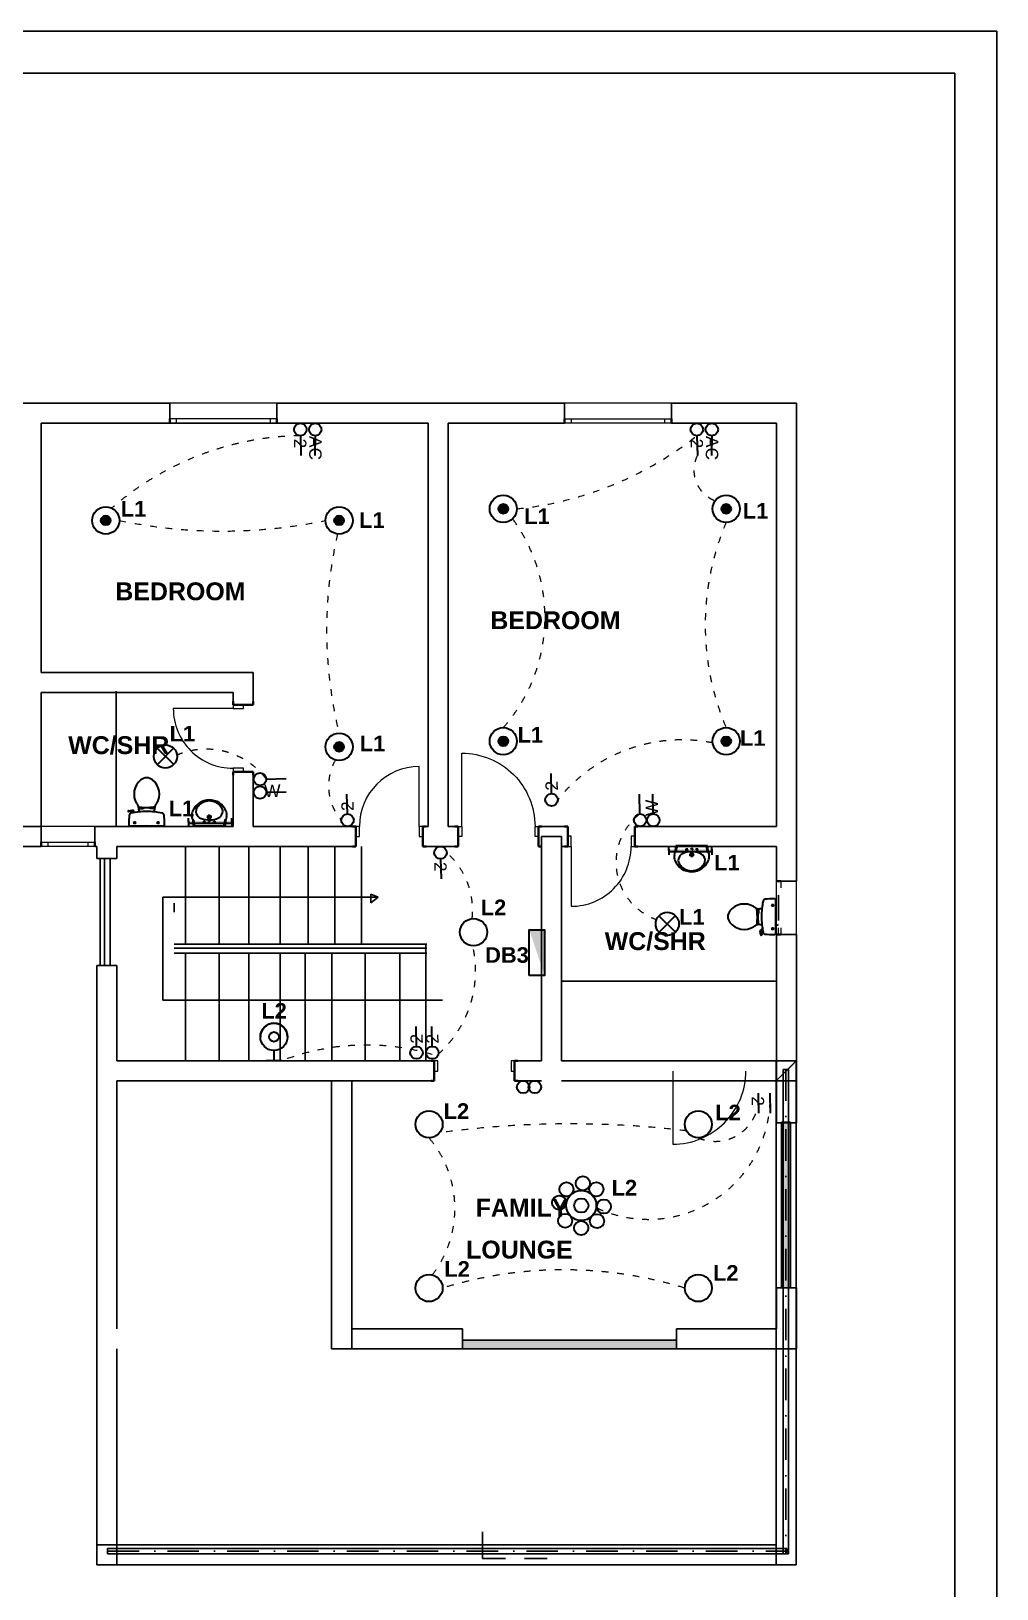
# Model space of a CAD drawing. Header units: inches. Extents: x 23 to 2032867, y 13 to 664695.
# Drawn here: x 232277 to 243097, y 297026 to 314472 of the extents above; entities that cross this region are included whole.
import ezdxf
from ezdxf.enums import TextEntityAlignment as Align

# ---------------------------------------------------------------- set-up
doc = ezdxf.new("R2010")
doc.units = ezdxf.units.IN
doc.header["$MEASUREMENT"] = 0
for name, pattern in [('DASHED1', [1, 0.3, -0.4, 0.3]), ('Dot & Dashed', [670.277762, 352.777767, -176.388884, 0, -141.111112]), ('Hidden Line', [391.222223, 282.222223, -109])]:
    doc.linetypes.add(name, pattern=pattern)
for name, color, linetype, lineweight, true_color in [('2D Drafting - General_Pen_No__62', 7, 'Continuous', 20, 0xaaaaaa), ('2D Drafting - General_Pen_No__82', 7, 'Continuous', 20, 0xaaaaaa), ('Annotation - Text_Pen_No__86', 7, 'Continuous', 20, 0x5555ff), ('ARCHICAD Doors_Pen_No__23', 7, 'Continuous', 20, 0xff6600), ('ARCHICAD Doors_Pen_No__3', 7, 'Continuous', 18, 0xff6600), ('ARCHICAD Windows_Pen_No__23', 7, 'Continuous', 20, 0xff6600), ('ARCHICAD Windows_Pen_No__3', 7, 'Continuous', 18, 0xff6600), ('Structural - Bearing_Pen_No__165', 7, 'Continuous', 13, 0x80d6ff), ('Structural - Bearing_Pen_No__87', 7, 'Continuous', 20, 0x6a6a6a)]:
    doc.layers.add(name, color=color, linetype=linetype, lineweight=lineweight, true_color=true_color)
for name, color, linetype, lineweight in [('ARCHICAD Doors_Pen_No__27', 7, 'Continuous', 35), ('ARCHICAD Windows_Pen_No__27', 7, 'Continuous', 35), ('Building', 8, 'Continuous', 18), ('Interior - Furniture _Pen_No__16', 124, 'Continuous', 20), ('Interior - Furniture _Pen_No__75', 6, 'Continuous', 20), ('Structural - Bearing_Pen_No__27', 7, 'Continuous', 35)]:
    doc.layers.add(name, color=color, linetype=linetype, lineweight=lineweight)
for name, color, linetype in [('E-inst', 3, 'Continuous'), ('E-inst.', 3, 'Continuous'), ('E-power', 1, 'Continuous'), ('LIAB', 8, 'Continuous'), ('PLOTYR', 15, 'Continuous')]:
    doc.layers.add(name, color=color, linetype=linetype)
doc.styles.add('GENERATED_STYLE_2', font='arialbd.ttf')
doc.styles.add('NEW', font='swisseb.ttf', dxfattribs={"width": 0.75})
doc.styles.add('ORIG2', font='ORIG2')

msp = doc.modelspace()

# ---------------------------------------------------------------- hatches: boundary and pattern name
at = {"layer": 'E-inst.', "lineweight": 30}
for points in [[(237512.736, 309122.341, -1), (237621.434, 309122.341, -1)], [(240010.323, 309122.341, -1), (240119.021, 309122.341, -1)], [(233059.315, 308991.94, -1), (233168.013, 308991.94, -1)], [(235673.855, 308991.94, -1), (235782.553, 308991.94, -1)], [(237512.736, 306519.466, -1), (237621.434, 306519.466, -1)], [(240010.323, 306519.466, -1), (240119.021, 306519.466, -1)], [(235673.855, 306456.531, -1), (235782.553, 306456.531, -1)]]:
    msp.add_hatch(color=256, dxfattribs=at).paths.add_polyline_path(points)
h = msp.add_hatch(color=256, dxfattribs=at)
h.dxf.hatch_style = 1
h.paths.add_polyline_path([(234524.054, 305626.591), (234524.054, 305596.255), (234039.768, 305596.255), (234039.768, 305611.423), (234039.768, 305626.591)])
h = msp.add_hatch(color=256, dxfattribs=at)
h.dxf.hatch_style = 1
h.paths.add_polyline_path([(239905.215, 305309.762), (239905.215, 305279.427), (239420.929, 305279.427), (239420.929, 305294.594), (239420.929, 305309.762)])
at = {"layer": 'E-power', "linetype": 'Continuous', "lineweight": 30}
h = msp.add_hatch(color=1, dxfattribs=at)
h.dxf.hatch_style = 1
h.paths.add_polyline_path([(238029.5, 303899.194), (237858.791, 304406.826), (238029.5, 304406.826)])
at = {"layer": 'Structural - Bearing_Pen_No__165', "linetype": 'Continuous', "lineweight": 25}
for points in [[(240685.408, 302253.724), (240685.408, 300397.502), (240785.408, 300397.502), (240785.408, 302253.724)], [(237109.379, 299713.222), (239509.379, 299713.222), (239509.379, 299813.222), (237109.379, 299813.222)]]:
    msp.add_hatch(color=8, dxfattribs=at).paths.add_polyline_path(points)

# ---------------------------------------------------------------- linework, layer by layer
at = {"color": 8, "linetype": 'Hidden Line'}
for p, q in [((240849.822, 302940.865), (240624.822, 302715.865)), ((240624.822, 302940.865), (240624.822, 302715.865)), ((240624.822, 302715.865), (240849.822, 302940.865)), ((240849.822, 302940.865), (240624.822, 302940.865)), ((240849.822, 297295.813), (240849.822, 302940.865)), ((240624.822, 302715.865), (240624.822, 297295.813)), ((233012.072, 297520.813), (233012.072, 297295.813)), ((233237.072, 297520.813), (233012.072, 297520.813)), ((240624.822, 297520.813), (233237.072, 297520.813)), ((233237.072, 297520.813), (233237.072, 297295.813)), ((233237.072, 297295.813), (233237.072, 297520.813)), ((240624.822, 297295.813), (240624.822, 297520.813)), ((233012.072, 297295.813), (233237.072, 297295.813)), ((233237.072, 297295.813), (240624.822, 297295.813)), ((240624.822, 297295.813), (240849.822, 297295.813))]:
    msp.add_line(p, q, dxfattribs=at)
at = {"layer": '2D Drafting - General_Pen_No__62', "color": 8, "linetype": 'Continuous', "lineweight": 25}
for p, q in [((236167.192, 304773.645), (236082.518, 304807.152)), ((236082.518, 304807.152), (236082.518, 304708.078)), ((233753.283, 303619.327), (233753.283, 304773.645)), ((233753.283, 304773.645), (236167.192, 304773.645)), ((236082.518, 304708.078), (236167.192, 304773.645)), ((236886.268, 303619.327), (233753.283, 303619.327))]:
    msp.add_line(p, q, dxfattribs=at)
at = {"layer": '2D Drafting - General_Pen_No__82', "color": 8, "linetype": 'Continuous', "lineweight": 25}
for p, q in [((234007.718, 304251.509), (234007.718, 305340.719)), ((234007.718, 304251.509), (234007.718, 305340.719)), ((234383.622, 304251.509), (234383.622, 305340.719)), ((234383.622, 304251.509), (234383.622, 305340.719)), ((234716.636, 304251.509), (234716.636, 305340.719)), ((234716.636, 304251.509), (234716.636, 305340.719)), ((235068.789, 304251.509), (235068.789, 305340.719)), ((235068.789, 304251.509), (235068.789, 305340.719)), ((235379.309, 304251.509), (235379.309, 305340.719)), ((235379.309, 304251.509), (235379.309, 305340.719)), ((235679.309, 304251.509), (235679.309, 305340.719)), ((235679.309, 304251.509), (235679.309, 305340.719)), ((235979.309, 304251.509), (235979.309, 305340.719)), ((235979.309, 304251.509), (235979.309, 305340.719)), ((233049.453, 305203.67), (233049.453, 304011.097)), ((233049.453, 305203.67), (233049.453, 304011.097)), ((233099.907, 305203.67), (233099.907, 304011.097)), ((233099.907, 305203.67), (233099.907, 304011.097)), ((233161.169, 305209.606), (233161.169, 304002.545)), ((233161.169, 305209.606), (233161.169, 304002.545)), ((233881.574, 304604.356), (233881.574, 304704.729)), ((233881.574, 304604.356), (233881.574, 304704.729)), ((236697.943, 304251.509), (236697.943, 302940.865)), ((236697.943, 304251.509), (236697.943, 302940.865)), ((233881.574, 304247.957), (236710.223, 304247.957)), ((233881.574, 304247.957), (236710.223, 304247.957)), ((233881.574, 304203.347), (236709.345, 304203.347)), ((233881.574, 304203.347), (236709.345, 304203.347)), ((233881.574, 304147.584), (236710.223, 304147.584)), ((233881.574, 304147.584), (236710.223, 304147.584)), ((234007.718, 302940.865), (234007.718, 304151.135)), ((234007.718, 302940.865), (234007.718, 304151.135)), ((234383.622, 302940.865), (234383.622, 304151.135)), ((234383.622, 302940.865), (234383.622, 304151.135)), ((234716.636, 302940.865), (234716.636, 304151.135)), ((234716.636, 302940.865), (234716.636, 304151.135)), ((235068.789, 302940.865), (235068.789, 304151.135)), ((235068.789, 302940.865), (235068.789, 304151.135)), ((235345.634, 302940.865), (235345.634, 304151.135)), ((235345.634, 302940.865), (235345.634, 304151.135)), ((235645.634, 302940.865), (235645.634, 304151.135)), ((235645.634, 302940.865), (235645.634, 304151.135)), ((236019.426, 302940.865), (236019.426, 304151.135)), ((236019.426, 302940.865), (236019.426, 304151.135)), ((236408.209, 302940.865), (236408.209, 304151.135)), ((236408.209, 302940.865), (236408.209, 304151.135))]:
    msp.add_line(p, q, dxfattribs=at)
at = {"layer": 'ARCHICAD Doors_Pen_No__23', "color": 8, "linetype": 'Continuous'}
for p, q in [((234539.808, 306926.408), (234539.808, 306886.408)), ((234654.808, 306926.408), (234539.808, 306926.408)), ((234539.808, 306886.408), (234654.808, 306886.408)), ((234654.808, 306886.408), (234654.808, 306926.408)), ((234654.808, 306216.408), (234539.808, 306216.408)), ((234539.808, 306216.408), (234539.808, 306176.408)), ((234539.808, 306176.408), (234654.808, 306176.408)), ((234654.808, 306176.408), (234654.808, 306216.408)), ((235955.351, 305565.509), (235915.351, 305565.509)), ((235915.351, 305565.509), (235915.351, 305450.509)), ((235955.351, 305450.509), (235955.351, 305565.509)), ((236665.351, 305565.509), (236625.351, 305565.509)), ((236625.351, 305565.509), (236625.351, 305450.509)), ((236665.351, 305450.509), (236665.351, 305565.509)), ((237062.633, 305565.509), (237102.633, 305565.509)), ((237062.633, 305450.509), (237062.633, 305565.509)), ((237102.633, 305565.509), (237102.633, 305450.509)), ((237922.633, 305450.509), (237922.633, 305565.509)), ((237922.633, 305565.509), (237962.633, 305565.509)), ((237962.633, 305565.509), (237962.633, 305450.509)), ((235915.351, 305450.509), (235955.351, 305450.509)), ((236625.351, 305450.509), (236665.351, 305450.509)), ((237102.633, 305450.509), (237062.633, 305450.509)), ((237962.633, 305450.509), (237922.633, 305450.509)), ((238329.39, 305455.509), (238289.39, 305455.509)), ((238289.39, 305455.509), (238289.39, 305340.509)), ((238289.39, 305340.509), (238329.39, 305340.509)), ((238329.39, 305340.509), (238329.39, 305455.509)), ((239039.39, 305455.509), (238999.39, 305455.509)), ((238999.39, 305455.509), (238999.39, 305340.509)), ((238999.39, 305340.509), (239039.39, 305340.509)), ((239039.39, 305340.509), (239039.39, 305455.509)), ((236834.396, 302940.865), (236794.396, 302940.865)), ((236794.396, 302940.865), (236794.396, 302825.865)), ((236834.396, 302825.865), (236834.396, 302940.865)), ((237694.396, 302940.865), (237654.396, 302940.865)), ((237654.396, 302940.865), (237654.396, 302825.865)), ((237694.396, 302825.865), (237694.396, 302940.865)), ((236794.396, 302825.865), (236834.396, 302825.865)), ((237654.396, 302825.865), (237694.396, 302825.865))]:
    msp.add_line(p, q, dxfattribs=at)
at = {"layer": 'ARCHICAD Doors_Pen_No__27', "color": 8, "linetype": 'Continuous'}
for p, q in [((234539.808, 306926.408), (234539.808, 306963.408)), ((234539.808, 306926.408), (234654.808, 306926.408)), ((234654.808, 306926.408), (234764.808, 306926.408)), ((234764.808, 306926.408), (234764.808, 306963.408)), ((234539.808, 306176.408), (234654.808, 306176.408)), ((234539.808, 306176.408), (234539.808, 306139.408)), ((234654.808, 306176.408), (234764.808, 306176.408)), ((234764.808, 306176.408), (234764.808, 306139.408)), ((235915.351, 305565.509), (235878.351, 305565.509)), ((235915.351, 305565.509), (235915.351, 305450.509)), ((236665.351, 305565.509), (236665.351, 305450.509)), ((236665.351, 305565.509), (236702.351, 305565.509)), ((237062.633, 305565.509), (237025.633, 305565.509)), ((237062.633, 305565.509), (237062.633, 305450.509)), ((237962.633, 305565.509), (237962.633, 305450.509)), ((237962.633, 305565.509), (237999.633, 305565.509)), ((238289.39, 305565.509), (238252.39, 305565.509)), ((238289.39, 305455.509), (238289.39, 305565.509)), ((239039.39, 305455.509), (239039.39, 305565.509)), ((239039.39, 305565.509), (239076.39, 305565.509)), ((235915.351, 305340.509), (235878.351, 305340.509)), ((235915.351, 305450.509), (235915.351, 305340.509)), ((236665.351, 305450.509), (236665.351, 305340.509)), ((236665.351, 305340.509), (236702.351, 305340.509)), ((237062.633, 305340.509), (237025.633, 305340.509)), ((237062.633, 305450.509), (237062.633, 305340.509)), ((237962.633, 305450.509), (237962.633, 305340.509)), ((237962.633, 305340.509), (237999.633, 305340.509)), ((238289.39, 305340.509), (238252.39, 305340.509)), ((238289.39, 305340.509), (238289.39, 305455.509)), ((239039.39, 305340.509), (239039.39, 305455.509)), ((239039.39, 305340.509), (239076.39, 305340.509)), ((236794.396, 302940.865), (236757.396, 302940.865)), ((236794.396, 302940.865), (236794.396, 302825.865)), ((237694.396, 302940.865), (237694.396, 302825.865)), ((237694.396, 302940.865), (237731.396, 302940.865)), ((236794.396, 302715.865), (236757.396, 302715.865)), ((236794.396, 302825.865), (236794.396, 302715.865)), ((237694.396, 302825.865), (237694.396, 302715.865)), ((237694.396, 302715.865), (237731.396, 302715.865))]:
    msp.add_line(p, q, dxfattribs=at)
at = {"layer": 'ARCHICAD Doors_Pen_No__3', "color": 8, "linetype": 'Continuous'}
for p, q in [((234539.808, 306886.408), (233869.808, 306886.408)), ((237102.633, 305565.509), (237102.633, 306385.509)), ((236625.351, 305565.509), (236625.351, 306235.509)), ((238329.39, 305340.509), (238329.39, 304670.509)), ((239465.504, 302825.865), (239465.504, 302005.865))]:
    msp.add_line(p, q, dxfattribs=at)
for centre, major_axis, start_param, end_param in [((234539.808, 306886.408), (473.762, 473.762), 2.35619449, 3.926990817), ((236625.351, 305565.509), (-473.762, 473.762), -0.785398163, 0.785398163), ((238329.39, 305340.509), (-473.762, 473.762), 2.35619449, 3.926990817), ((239465.504, 302825.865), (579.828, 579.828), 3.926990817, 5.497787144)]:
    msp.add_ellipse(centre, major_axis=major_axis, ratio=1, start_param=start_param, end_param=end_param, dxfattribs=at)
at = {"layer": 'ARCHICAD Doors_Pen_No__3', "color": 8, "linetype": 'Continuous', "extrusion": (0, 0, -1)}
msp.add_ellipse((237102.633, 305565.509), major_axis=(-579.828, 579.828), ratio=1, start_param=0.785398163, end_param=2.35619449, dxfattribs=at)
at = {"layer": 'ARCHICAD Windows_Pen_No__23', "color": 8, "linetype": 'Continuous'}
for p, q in [((233906.79, 310131.267), (233831.79, 310131.267)), ((233831.79, 310081.267), (233906.79, 310081.267)), ((233906.79, 310081.267), (233906.79, 310131.267)), ((235031.79, 310131.267), (234956.79, 310131.267)), ((234956.79, 310131.267), (234956.79, 310081.267)), ((234956.79, 310081.267), (235031.79, 310081.267)), ((238251.752, 310131.267), (238326.752, 310131.267)), ((238326.752, 310081.267), (238251.752, 310081.267)), ((238326.752, 310131.267), (238326.752, 310081.267)), ((239376.752, 310081.267), (239376.752, 310131.267)), ((239376.752, 310131.267), (239451.752, 310131.267)), ((239451.752, 310081.267), (239376.752, 310081.267)), ((232389.822, 305390.509), (232464.822, 305390.509)), ((232464.822, 305340.509), (232389.822, 305340.509)), ((232464.822, 305390.509), (232464.822, 305340.509)), ((232914.822, 305340.509), (232914.822, 305390.509)), ((232914.822, 305390.509), (232989.822, 305390.509)), ((232989.822, 305340.509), (232914.822, 305340.509)), ((240626.84, 304878.741), (240626.84, 304953.741)), ((240676.84, 304953.741), (240676.84, 304878.741)), ((240626.84, 304353.741), (240626.84, 304428.741)), ((240626.84, 304353.741), (240626.84, 304428.741)), ((240649.09, 304353.741), (240649.09, 304428.741)), ((240676.84, 304428.741), (240676.84, 304353.741))]:
    msp.add_line(p, q, dxfattribs=at)
at = {"layer": 'ARCHICAD Windows_Pen_No__27', "color": 8, "linetype": 'Continuous'}
for p, q in [((233831.79, 310081.267), (233831.79, 310131.267)), ((235031.79, 310081.267), (235031.79, 310131.267)), ((238251.752, 310081.267), (238251.752, 310131.267)), ((239451.752, 310081.267), (239451.752, 310131.267)), ((232389.822, 305340.509), (232389.822, 305390.509)), ((232989.822, 305340.509), (232989.822, 305390.509)), ((240626.84, 304953.741), (240676.84, 304953.741)), ((240626.84, 304353.741), (240676.84, 304353.741))]:
    msp.add_line(p, q, dxfattribs=at)
at = {"layer": 'ARCHICAD Windows_Pen_No__3', "color": 8, "linetype": 'Continuous'}
for p, q in [((235031.79, 310306.267), (233831.79, 310306.267)), ((239451.752, 310306.267), (238251.752, 310306.267)), ((235031.79, 310081.267), (233831.79, 310081.267)), ((234956.79, 310131.267), (233906.79, 310131.267)), ((233906.79, 310081.267), (234956.79, 310081.267)), ((239451.752, 310081.267), (238251.752, 310081.267)), ((238326.752, 310131.267), (239376.752, 310131.267)), ((239376.752, 310081.267), (238326.752, 310081.267)), ((232989.822, 305565.509), (232389.822, 305565.509)), ((232989.822, 305340.509), (232389.822, 305340.509)), ((232464.822, 305390.509), (232914.822, 305390.509)), ((232914.822, 305340.509), (232464.822, 305340.509)), ((240626.84, 304353.741), (240626.84, 304953.741)), ((240851.84, 304353.741), (240851.84, 304953.741))]:
    msp.add_line(p, q, dxfattribs=at)
at = {"layer": 'Building', "linetype": 'Continuous', "lineweight": 30, "ltscale": 1000}
for p, q in [((233365.701, 305730.558), (233364.324, 305735.444)), ((233367.5, 305740.354), (233407.902, 305746.376)), ((233399.046, 305731.439), (233369.941, 305727.75)), ((233407.651, 305725.314), (233409.327, 305717.35)), ((233430.324, 305729.592), (233407.838, 305724.423)), ((233432.726, 305721.175), (233429.507, 305732.455)), ((233485.449, 305751.366), (233485.449, 305727.582)), ((233493.223, 305781.876), (233493.223, 305766.711)), ((233493.223, 305766.711), (233527.307, 305766.711)), ((233519.515, 305766.711), (233519.515, 305779.734)), ((233527.307, 305766.711), (233527.307, 305779.285)), ((233527.307, 305770.839), (233544.309, 305770.839)), ((233599.396, 305774.579), (233544.309, 305774.579)), ((233544.309, 305770.839), (233544.309, 305774.579)), ((233599.396, 305770.839), (233599.396, 305774.579)), ((233616.398, 305770.839), (233599.396, 305770.839)), ((233616.398, 305766.711), (233616.398, 305780.141)), ((233650.482, 305766.711), (233616.398, 305766.711)), ((233624.19, 305766.711), (233624.19, 305780.741)), ((233650.482, 305783.394), (233650.482, 305766.711)), ((233658.256, 305727.582), (233658.256, 305751.366)), ((233378.462, 305571.842), (233765.243, 305571.842)), ((234097.8, 305570.069), (234449.573, 305570.069)), ((234097.8, 305570.069, -1683.122), (234449.573, 305570.069, -1683.122)), ((234107.914, 305570.069), (234106.038, 305592.416)), ((234107.914, 305570.069, -1683.122), (234106.038, 305592.416, -1683.122)), ((234439.458, 305570.069), (234441.334, 305592.416)), ((234439.458, 305570.069, -1683.122), (234441.334, 305592.416, -1683.122)), ((239853.858, 305349.351), (239502.085, 305349.351)), ((239853.858, 305349.351, -1683.122), (239502.085, 305349.351, -1683.122)), ((239512.199, 305349.351), (239510.323, 305327.004)), ((239512.199, 305349.351, -1683.122), (239510.323, 305327.004, -1683.122)), ((239843.743, 305349.351), (239845.619, 305327.004)), ((239843.743, 305349.351, -1683.122), (239845.619, 305327.004, -1683.122)), ((240408.955, 304633.085), (240425.638, 304633.085)), ((240425.638, 304606.793), (240411.608, 304606.793)), ((240425.638, 304633.085), (240425.638, 304599.001)), ((240464.767, 304640.859), (240440.983, 304640.859)), ((240620.507, 304361.065), (240620.507, 304747.846)), ((240410.473, 304475.826), (240425.638, 304475.826)), ((240425.638, 304599.001), (240412.207, 304599.001)), ((240425.638, 304502.118), (240412.615, 304502.118)), ((240425.638, 304509.91), (240413.064, 304509.91)), ((240421.51, 304581.999), (240417.77, 304581.999)), ((240417.77, 304581.999), (240417.77, 304526.912)), ((240421.51, 304526.912), (240417.77, 304526.912)), ((240421.51, 304599.001), (240421.51, 304581.999)), ((240421.51, 304509.91), (240421.51, 304526.912)), ((240425.638, 304475.826), (240425.638, 304509.91)), ((240440.983, 304468.052), (240464.767, 304468.052)), ((240451.995, 304350.103), (240445.972, 304390.505)), ((240461.79, 304348.304), (240456.905, 304346.927)), ((240471.174, 304415.328), (240459.894, 304412.11)), ((240460.91, 304381.649), (240464.599, 304352.544)), ((240462.757, 304412.927), (240467.926, 304390.441)), ((240467.035, 304390.253), (240474.999, 304391.93))]:
    msp.add_line(p, q, dxfattribs=at)
at = {"layer": 'Building', "linetype": 'Continuous', "lineweight": 30, "ltscale": 50}
for p, q in [((234300.035, 305670.951), (234247.337, 305670.951)), ((234300.035, 305670.951, -1683.122), (234247.337, 305670.951, -1683.122)), ((234273.686, 305643.686), (234273.686, 305697.887)), ((234273.686, 305643.686, -1683.122), (234273.686, 305697.887, -1683.122)), ((233421.175, 305606.907), (233452.919, 305606.907)), ((233437.047, 305622.779), (233437.047, 305591.035)), ((233682.857, 305606.907), (233714.875, 305606.907)), ((233698.866, 305622.916), (233698.866, 305590.898)), ((239651.622, 305248.469), (239704.32, 305248.469)), ((239651.622, 305248.469, -1683.122), (239704.32, 305248.469, -1683.122)), ((239677.971, 305275.734), (239677.971, 305221.533)), ((239677.971, 305275.734, -1683.122), (239677.971, 305221.533, -1683.122)), ((240569.432, 304681.469), (240601.451, 304681.469)), ((240585.442, 304665.46), (240585.442, 304697.478)), ((240585.442, 304403.778), (240585.442, 304435.522)), ((240569.57, 304419.65), (240601.313, 304419.65))]:
    msp.add_line(p, q, dxfattribs=at)
at = {"layer": 'Building', "linetype": 'Continuous', "ltscale": 200}
for p, q in [((233578.186, 305565.509), (233565.519, 305578.176)), ((233565.519, 305578.176), (233565.519, 305565.509)), ((233565.519, 305565.509), (233578.186, 305578.176)), ((233578.186, 305578.176), (233578.186, 305565.509)), ((240614.173, 304560.789), (240626.84, 304560.789)), ((240626.84, 304560.789), (240614.173, 304548.122)), ((240626.84, 304548.122), (240614.173, 304560.789)), ((240614.173, 304548.122), (240626.84, 304548.122))]:
    msp.add_line(p, q, dxfattribs=at)
at = {"layer": 'Building', "linetype": 'DASHED1', "lineweight": 30, "ltscale": 50}
for p, q in [((234199.892, 305613.754), (234235.272, 305613.754)), ((234199.892, 305613.754, -1683.122), (234235.272, 305613.754, -1683.122)), ((234217.582, 305596.712), (234217.582, 305631.636)), ((234217.582, 305596.712, -1683.122), (234217.582, 305631.636, -1683.122)), ((234255.996, 305609.342), (234291.376, 305609.342)), ((234255.996, 305609.342, -1683.122), (234291.376, 305609.342, -1683.122)), ((234273.686, 305592.299), (234273.686, 305627.224)), ((234273.686, 305592.299, -1683.122), (234273.686, 305627.224, -1683.122)), ((234347.48, 305613.754), (234312.1, 305613.754)), ((234347.48, 305613.754, -1683.122), (234312.1, 305613.754, -1683.122)), ((234329.79, 305596.712), (234329.79, 305631.636)), ((234329.79, 305596.712, -1683.122), (234329.79, 305631.636, -1683.122)), ((239604.177, 305305.666), (239639.557, 305305.666)), ((239604.177, 305305.666, -1683.122), (239639.557, 305305.666, -1683.122)), ((239621.867, 305322.709), (239621.867, 305287.784)), ((239621.867, 305322.709, -1683.122), (239621.867, 305287.784, -1683.122)), ((239695.661, 305310.078), (239660.281, 305310.078)), ((239695.661, 305310.078, -1683.122), (239660.281, 305310.078, -1683.122)), ((239677.971, 305327.121), (239677.971, 305292.196)), ((239677.971, 305327.121, -1683.122), (239677.971, 305292.196, -1683.122)), ((239751.765, 305305.666), (239716.385, 305305.666)), ((239751.765, 305305.666, -1683.122), (239716.385, 305305.666, -1683.122)), ((239734.075, 305322.709), (239734.075, 305287.784)), ((239734.075, 305322.709, -1683.122), (239734.075, 305287.784, -1683.122))]:
    msp.add_line(p, q, dxfattribs=at)
at = {"layer": 'Building', "linetype": 'Continuous', "lineweight": 30, "ltscale": 200}
for p, q in [((234278.246, 305565.509), (234269.126, 305574.629)), ((234269.126, 305574.629), (234269.126, 305565.509)), ((234269.126, 305565.509), (234278.246, 305574.629)), ((234278.246, 305565.509, -1683.122), (234269.126, 305574.629, -1683.122)), ((234269.126, 305574.629, -1683.122), (234269.126, 305565.509, -1683.122)), ((234269.126, 305565.509, -1683.122), (234278.246, 305574.629, -1683.122)), ((234278.246, 305574.629), (234278.246, 305565.509)), ((234278.246, 305574.629, -1683.122), (234278.246, 305565.509, -1683.122)), ((239673.411, 305344.791), (239673.411, 305353.911)), ((239673.411, 305353.911), (239682.531, 305344.791)), ((239682.531, 305353.911), (239673.411, 305344.791)), ((239673.411, 305344.791, -1683.122), (239673.411, 305353.911, -1683.122)), ((239673.411, 305353.911, -1683.122), (239682.531, 305344.791, -1683.122)), ((239682.531, 305353.911, -1683.122), (239673.411, 305344.791, -1683.122)), ((239682.531, 305344.791), (239682.531, 305353.911)), ((239682.531, 305344.791, -1683.122), (239682.531, 305353.911, -1683.122))]:
    msp.add_line(p, q, dxfattribs=at)
at = {"layer": 'Building', "linetype": 'Continuous', "lineweight": 30, "ltscale": 1000}
for centre, radius in [((234273.686, 305670.951), 18.608), ((234273.686, 305670.951, -1683.122), 18.608), ((234273.686, 305670.951), 10.99), ((234273.686, 305670.951, -1683.122), 10.99), ((239677.971, 305248.469), 18.608), ((239677.971, 305248.469, -1683.122), 18.608), ((239677.971, 305248.469), 10.99), ((239677.971, 305248.469, -1683.122), 10.99)]:
    msp.add_circle(centre, radius, dxfattribs=at)
at = {"layer": 'Building', "linetype": 'Continuous', "lineweight": 30, "ltscale": 50}
for centre in [(233437.047, 305606.907), (233698.866, 305606.907), (240585.442, 304681.469), (240585.442, 304419.65)]:
    msp.add_circle(centre, 9.351, dxfattribs=at)
at = {"layer": 'Building', "linetype": 'DASHED1', "lineweight": 30, "ltscale": 50}
for centre in [(234217.582, 305613.754), (234217.582, 305613.754, -1683.122), (234273.686, 305609.342), (234273.686, 305609.342, -1683.122), (234329.79, 305613.754), (234329.79, 305613.754, -1683.122), (239621.867, 305305.666), (239621.867, 305305.666, -1683.122), (239677.971, 305310.078), (239677.971, 305310.078, -1683.122), (239734.075, 305305.666), (239734.075, 305305.666, -1683.122)]:
    msp.add_circle(centre, 9.504, dxfattribs=at)
at = {"layer": 'Building', "linetype": 'Continuous', "lineweight": 30, "ltscale": 1000}
for centre, radius, start, end in [((233634.552, 305927.217), 204.567, 129.1208282, 211.0923054), ((233571.853, 306004.311), 105.195, 50.8791806, 129.1208282), ((233509.153, 305927.217), 204.567, 328.9077103, 50.8791806), ((233759.649, 306002.657), 350.65, 211.0923054, 213.8429316), ((233384.057, 306002.657), 350.65, 326.1570702, 328.9077103), ((234273.691, 305658.823), 203.147, 22.4424723, 158.1531127), ((234273.691, 305658.823, -1683.122), 203.147, 22.4424723, 158.1531127), ((234273.686, 305681.941), 168.347, 38.53754, 141.4625075), ((234273.686, 305681.941, -1683.122), 168.347, 38.53754, 141.4625075), ((233368.074, 305736.501), 3.896, 98.4778948, 195.7397884), ((233369.451, 305731.615), 3.896, 195.7397884, 277.2238087), ((234267.321, 305593.371), 896.106, 173.6508475, 180), ((233402.669, 305689.581), 26.118, 100.7270761, 173.6508475), ((233571.853, 304796.515), 935.068, 95.3019114, 100.7270761), ((233400.026, 305723.709), 7.792, 11.8886154, 97.22379), ((233410.774, 305727.109), 19.481, 15.9271971, 98.4778948), ((233384.883, 305751.366), 100.566, 0.0000019, 33.8429404), ((233494.829, 305797.377), 15.584, 217.7817379, 264.3005444), ((233571.673, 304798.455), 933.119, 84.6980974, 95.3019114), ((233564.929, 306499.75), 721.447, 264.3005444, 276.9358206), ((233650.167, 305799.053), 15.584, 276.9358105, 322.5800182), ((233758.822, 305751.366), 100.566, 146.1570684, 180), ((233571.853, 304796.515), 935.068, 79.2903908, 84.6980974), ((233740.694, 305689.264), 26.494, 6.330877, 79.2903908), ((232876.384, 305593.371), 896.106, 0.0000019, 6.330877), ((234181.919, 305696.629), 103.901, 157.5093438, 189.5474663), ((234181.919, 305696.629, -1683.122), 103.901, 157.5093438, 189.5474663), ((233515.55, 305528.582), 583.726, 4.075602, 14.9730049), ((233515.55, 305528.582, -1683.122), 583.726, 4.075602, 14.9730049), ((234199.425, 305686.061), 124.156, 155.8931025, 156.0931451), ((234199.425, 305686.061, -1683.122), 124.156, 155.8931025, 156.0931451), ((234207.618, 305734.974), 83.628, 141.6817737, 253.2461383), ((234207.618, 305734.974, -1683.122), 83.628, 141.6817737, 253.2461383), ((234273.333, 305875.301), 238.006, 247.8276538, 295.5349405), ((234273.333, 305875.301, -1683.122), 238.006, 247.8276538, 295.5349405), ((234340.71, 305735.326), 82.661, 295.2174734, 38.537704), ((234340.71, 305735.326, -1683.122), 82.661, 295.2174734, 38.537704), ((235031.822, 305528.582), 583.726, 165.0270052, 175.9244355), ((235031.822, 305528.582, -1683.122), 583.726, 165.0270052, 175.9244355), ((234365.453, 305696.629), 103.901, 350.4525984, 22.4906661), ((234365.453, 305696.629, -1683.122), 103.901, 350.4525984, 22.4906661), ((233405.028, 305592.77), 33.819, 178.9808265, 218.2302081), ((233738.677, 305592.77), 33.819, 321.7697938, 1.0191617), ((234002.137, 305592.416), 103.901, 0.0000006, 30.0992783), ((234002.137, 305592.416, -1683.122), 103.901, 0.0000006, 30.0992783), ((234545.235, 305592.416), 103.901, 149.9007316, 180.0000094), ((234545.235, 305592.416, -1683.122), 103.901, 149.9007316, 180.0000094), ((238919.835, 305390.838), 583.726, 345.0270052, 355.9244355), ((238919.835, 305390.838, -1683.122), 583.726, 345.0270052, 355.9244355), ((239406.422, 305327.004), 103.901, 329.9007316, 0.0000094), ((239406.422, 305327.004, -1683.122), 103.901, 329.9007316, 0.0000094), ((239949.52, 305327.004), 103.901, 180.0000006, 210.0992783), ((239949.52, 305327.004, -1683.122), 103.901, 180.0000006, 210.0992783), ((240436.107, 305390.838), 583.726, 184.075602, 194.9730049), ((240436.107, 305390.838, -1683.122), 583.726, 184.075602, 194.9730049), ((239586.204, 305222.791), 103.901, 170.4525984, 202.4906661), ((239586.204, 305222.791, -1683.122), 103.901, 170.4525984, 202.4906661), ((239677.966, 305260.597), 203.147, 202.4424723, 338.1531127), ((239677.966, 305260.597, -1683.122), 203.147, 202.4424723, 338.1531127), ((239610.947, 305184.094), 82.661, 115.2174734, 218.537704), ((239610.947, 305184.094, -1683.122), 82.661, 115.2174734, 218.537704), ((239677.971, 305237.479), 168.347, 218.53754, 321.4625075), ((239677.971, 305237.479, -1683.122), 168.347, 218.53754, 321.4625075), ((239678.324, 305044.119), 238.006, 67.8276538, 115.5349405), ((239678.324, 305044.119, -1683.122), 238.006, 67.8276538, 115.5349405), ((239744.04, 305184.446), 83.628, 321.6817737, 73.2461383), ((239744.04, 305184.446, -1683.122), 83.628, 321.6817737, 73.2461383), ((239752.233, 305233.36), 124.156, 335.8931025, 336.0931451), ((239752.233, 305233.36, -1683.122), 124.156, 335.8931025, 336.0931451), ((239769.738, 305222.791), 103.901, 337.5093438, 9.5474663), ((239769.738, 305222.791, -1683.122), 103.901, 337.5093438, 9.5474663), ((240188.038, 304554.455), 105.195, 140.8791806, 219.1208282), ((240265.132, 304491.756), 204.567, 58.9077103, 140.8791806), ((240189.692, 304366.66), 350.65, 56.1570702, 58.9077103), ((240440.983, 304741.425), 100.566, 236.1570684, 270), ((240393.296, 304632.77), 15.584, 6.9358105, 52.5800181), ((239692.599, 304547.532), 721.447, 354.3005444, 6.9358206), ((241393.894, 304554.275), 933.119, 174.6980974, 185.3019114), ((241395.834, 304554.455), 935.068, 169.2903908, 174.6980974), ((240503.085, 304723.297), 26.494, 96.330877, 169.2903908), ((240598.977, 303858.987), 896.106, 90.0000019, 96.330877), ((240599.579, 304721.28), 33.819, 51.7697938, 91.0191617), ((240265.132, 304617.155), 204.567, 219.1208282, 301.0923054), ((240189.692, 304742.252), 350.65, 301.0923054, 303.8429316), ((240440.983, 304367.486), 100.566, 90.0000019, 123.8429404), ((240394.972, 304477.432), 15.584, 307.7817379, 354.3005444), ((241395.834, 304554.455), 935.068, 185.3019114, 190.7270761), ((240465.24, 304393.377), 19.481, 105.9271971, 188.4778948), ((240455.848, 304350.677), 3.896, 188.4778948, 285.7397884), ((240468.64, 304382.628), 7.792, 101.8886154, 187.22379), ((240460.734, 304352.054), 3.896, 285.7397884, 7.2238087), ((240502.768, 304385.272), 26.118, 190.7270761, 263.6508475), ((240598.977, 305249.924), 896.106, 263.6508475, 270), ((240599.579, 304387.631), 33.819, 268.9808265, 308.2302081)]:
    msp.add_arc(centre, radius, start, end, dxfattribs=at)
at = {"layer": 'E-inst', "color": 3, "lineweight": 30}
for p, q in [((235293.968, 309941.381), (235298.182, 309718.827)), ((235459.281, 309941.374), (235456.27, 309718.801)), ((239737.458, 309941.381), (239741.673, 309718.827)), ((239902.772, 309941.374), (239899.761, 309718.801)), ((233688.953, 306439.874), (233874.886, 306257.874)), ((233690.919, 306255.908), (233872.919, 306441.841)), ((234911.591, 306095.879), (235134.145, 306100.093)), ((238106.749, 305933.826), (238102.535, 306156.379)), ((234911.591, 305947.516), (235134.145, 305951.73)), ((235820, 305705.395), (235815.786, 305927.949)), ((239098.867, 305705.395), (239094.653, 305927.949)), ((239247.23, 305705.395), (239243.016, 305927.949)), ((236865.474, 305200.623), (236869.689, 304978.069)), ((239311.749, 304564.402), (239497.682, 304382.402)), ((239313.716, 304380.435), (239495.716, 304566.369)), ((236593.811, 303100.914), (236589.597, 303323.468)), ((236769.936, 303100.914), (236765.722, 303323.468)), ((240422.211, 302575.979), (240426.425, 302353.425)), ((240552.611, 302576.798), (240556.825, 302354.244))]:
    msp.add_line(p, q, dxfattribs=at)
for centre, radius in [((235292.485, 310011.316), 69.951), ((235460.385, 310011.316), 69.951), ((239735.976, 310011.316), 69.951), ((239903.876, 310011.316), 69.951), ((233781.919, 306348.874), 130.091), ((234841.656, 306094.396), 69.951), ((234841.656, 305946.033), 69.951), ((238108.232, 305863.89), 69.951), ((235821.483, 305635.46), 69.951), ((239100.35, 305635.46), 69.951), ((239248.713, 305635.46), 69.951), ((236863.992, 305270.558), 69.951), ((239404.716, 304473.402), 130.091), ((236595.294, 303030.979), 69.951), ((236771.419, 303030.979), 69.951), ((237789.62, 302645.914), 69.951), ((237920.02, 302646.733), 69.951)]:
    msp.add_circle(centre, radius, dxfattribs=at)
at = {"layer": 'E-inst.', "lineweight": 30}
for p, q in [((234039.768, 305611.423), (234039.768, 305657.337)), ((234524.054, 305611.423), (234524.054, 305657.337)), ((234039.768, 305626.591), (234039.768, 305596.255)), ((234039.768, 305611.423), (234039.768, 305565.509)), ((234524.054, 305596.255), (234039.768, 305596.255)), ((234524.054, 305626.591), (234524.054, 305596.255)), ((234524.054, 305611.423), (234524.054, 305565.509)), ((239420.929, 305294.594), (239420.929, 305340.509)), ((239420.929, 305309.762), (239420.929, 305279.427)), ((239905.215, 305294.594), (239905.215, 305340.509)), ((239905.215, 305309.762), (239905.215, 305279.427)), ((239420.929, 305294.594), (239420.929, 305248.68)), ((239905.215, 305279.427), (239420.929, 305279.427)), ((239905.215, 305294.594), (239905.215, 305248.68)), ((234997.709, 303056.545), (234997.709, 302940.865)), ((235086.391, 302940.865), (234909.027, 302940.865))]:
    msp.add_line(p, q, dxfattribs=at)
for centre, radius in [((233113.664, 308991.94), 152.207), ((235728.204, 308991.94), 152.207), ((237567.085, 309122.341), 152.207), ((237567.085, 309122.341), 54.349), ((240064.672, 309122.341), 152.207), ((240064.672, 309122.341), 54.349), ((233113.664, 308991.94), 54.349), ((235728.204, 308991.94), 54.349), ((235728.204, 306456.531), 152.207), ((237567.085, 306519.466), 152.207), ((237567.085, 306519.466), 54.349), ((240064.672, 306519.466), 152.207), ((240064.672, 306519.466), 54.349), ((235728.204, 306456.531), 54.349), ((237233.709, 304380.576), 152.207), ((234997.709, 303208.752), 152.207), ((234997.709, 303208.752), 54.349), ((236735.407, 302228.933), 152.207), ((239752.319, 302228.933), 152.207), ((238458.692, 301567.11), 79.534), ((238274.871, 301501.793), 79.534), ((238440.984, 301319.606), 168.48), ((238609.919, 301501.793), 79.534), ((238192.805, 301352.153), 79.534), ((238440.984, 301319.606), 79.534), ((238694.242, 301308.128), 79.534), ((238259.979, 301148.574), 79.534), ((238439.797, 301068.297, 3298.86), 79.534), ((238617.365, 301144.857), 79.534), ((236735.407, 300395.071), 152.207), ((239752.319, 300395.071), 152.207)]:
    msp.add_circle(centre, radius, dxfattribs=at)
at = {"layer": 'E-inst.', "color": 6, "linetype": 'DASHED1', "lineweight": 20, "ltscale": 250}
for centre, radius, start, end in [((235347.413, 306640.445), 3301.369, 90.9275943, 131.0650953), ((237325.348, 312984.703), 3882.4, 275.82378, 308.3827506), ((240067.636, 309555.06), 364.791, 153.3245539, 249.8682895), ((234420.934, 314547.386), 5674.253, 258.2546628, 281.7453372), ((236170.599, 307905.488), 1863.457, 318.5389619, 36.3852252), ((242756.407, 307820.904), 2926.801, 156.8800389, 203.1199611), ((240410.38, 307763.679), 4822.516, 167.0932336, 193.8563947), ((239568.981, 304757.038), 1777.482, 78.8201408, 141.4858358), ((234239.177, 305586.968), 843.286, 37.1199586, 112.8916304), ((236197.225, 306018.612), 587.748, 150.2730969, 220.6849507), ((239510.391, 305163.351), 680.561, 127.206082, 250.5592732), ((236365.177, 304627.507), 858.492, 353.6129714, 48.507884), ((236003.397, 303949.26), 1253.49, 311.525084, 12.8763541), ((236031.821, 300484.066), 2632.432, 73.7098973, 111.047814), ((239191.511, 302530.885), 1366.203, 245.1069823, 356.4442776), ((239942.039, 302524.079), 485.92, 247.0184488, 352.9811904), ((238324.004, 291391.691), 10842.132, 83.142368, 97.791427), ((235805.467, 301287.473), 1219.717, 322.3793188, 40.3217055), ((238243.863, 295989.249), 4609.845, 72.890007, 107.109993)]:
    msp.add_arc(centre, radius, start, end, dxfattribs=at)
at = {"layer": 'E-inst.', "lineweight": 30}
msp.add_arc((234997.709, 303208.752), 152.207, 0, 180, dxfattribs=at)
at = {"layer": 'E-power', "color": 1, "linetype": 'Continuous', "lineweight": 30}
msp.add_lwpolyline([(237857.908, 303896.461), (237857.908, 304406.826), (238029.5, 304406.826), (238029.5, 303896.461)], close=True, dxfattribs=at)
at = {"layer": 'Interior - Furniture _Pen_No__16', "color": 8, "linetype": 'Continuous', "lineweight": 25}
for p, q in [((240763.119, 302844.518), (240703.119, 302844.518)), ((240703.119, 302844.518), (240703.119, 297417.135)), ((240763.119, 297417.135), (240763.119, 302844.518)), ((233133.694, 297477.135), (233133.694, 297417.135)), ((240742.855, 297477.135), (233133.694, 297477.135)), ((240742.855, 297417.135), (240742.855, 297477.135)), ((233133.694, 297417.135), (240742.855, 297417.135)), ((240703.119, 297417.135), (240763.119, 297417.135))]:
    msp.add_line(p, q, dxfattribs=at)
at = {"layer": 'Interior - Furniture _Pen_No__16', "color": 8, "linetype": 'Dot & Dashed', "lineweight": 25}
for p, q in [((240733.119, 302844.518), (240733.119, 297417.135)), ((233133.694, 297447.135), (240742.855, 297447.135))]:
    msp.add_line(p, q, dxfattribs=at)
at = {"layer": 'Interior - Furniture _Pen_No__75', "color": 8, "linetype": 'Continuous', "lineweight": 25}
for p, q in [((240649.09, 304512.766), (240649.09, 304794.715)), ((240618.55, 304453.667), (240634.015, 304459.871)), ((240634.015, 304459.871), (240649.09, 304466.972))]:
    msp.add_line(p, q, dxfattribs=at)
at = {"layer": 'LIAB', "color": 7, "linetype": 'Continuous', "ltscale": 256.031999}
for p in [(205197.616, 314002.543), (242627.731, 287996.588)]:
    msp.add_line(p, (242627.731, 314002.543), dxfattribs=at)
at = {"layer": 'PLOTYR', "color": 1, "linetype": 'Continuous', "ltscale": 250}
for p in [(204604.583, 314471.965), (243097.153, 287527.166)]:
    msp.add_line(p, (243097.153, 314471.965), dxfattribs=at)
at = {"layer": 'Structural - Bearing_Pen_No__27', "color": 8, "linetype": 'Continuous', "lineweight": 25}
for p, q in [((232389.822, 310306.267), (232164.822, 310306.267)), ((233831.79, 310306.267), (232389.822, 310306.267)), ((233831.79, 310131.267), (233831.79, 310306.267)), ((235031.79, 310131.267), (235031.79, 310306.267)), ((238251.752, 310306.267), (235031.79, 310306.267)), ((238251.752, 310131.267), (238251.752, 310306.267)), ((239451.752, 310131.267), (239451.752, 310306.267)), ((240851.84, 310306.267), (239451.752, 310306.267)), ((240851.84, 304953.741), (240851.84, 310306.267)), ((232389.822, 307290.767), (232389.822, 310081.267)), ((232389.822, 310081.267), (233831.79, 310081.267)), ((233831.79, 310081.267), (233831.79, 310131.267)), ((235031.79, 310081.267), (235031.79, 310131.267)), ((235031.79, 310081.267), (236724.09, 310081.267)), ((236724.09, 310081.267), (236724.09, 305565.509)), ((236949.09, 305565.509), (236949.09, 310081.267)), ((236949.09, 310081.267), (238251.752, 310081.267)), ((238251.752, 310081.267), (238251.752, 310131.267)), ((239451.752, 310081.267), (239451.752, 310131.267)), ((239451.752, 310081.267), (240626.84, 310081.267)), ((240626.84, 310081.267), (240626.84, 305565.509)), ((234764.808, 307290.767), (232389.822, 307290.767)), ((234764.808, 306926.408), (234764.808, 307290.767)), ((232389.822, 305565.509), (232389.822, 307065.767)), ((232389.822, 307065.767), (234539.808, 307065.767)), ((233228.719, 307080.301), (233228.719, 305565.509)), ((234539.808, 307065.767), (234539.808, 306926.408)), ((234539.808, 306926.408), (234539.808, 306963.408)), ((234539.808, 306926.408), (234654.808, 306926.408)), ((234654.808, 306926.408), (234764.808, 306926.408)), ((234764.808, 306926.408), (234764.808, 306963.408)), ((234539.808, 306176.408), (234539.808, 306139.408)), ((234539.808, 306176.408), (234654.808, 306176.408)), ((234539.808, 306176.408), (234539.808, 305565.509)), ((234654.808, 306176.408), (234764.808, 306176.408)), ((234764.808, 306176.408), (234764.808, 306139.408)), ((234764.808, 305565.509), (234764.808, 306176.408)), ((232389.822, 305565.509), (232164.822, 305565.509)), ((232389.822, 305390.509), (232389.822, 305565.509)), ((232989.822, 305390.509), (232989.822, 305565.509)), ((234539.808, 305565.509), (232989.822, 305565.509)), ((235915.351, 305565.509), (234764.808, 305565.509)), ((235915.351, 305565.509), (235878.351, 305565.509)), ((235915.351, 305565.509), (235915.351, 305450.509)), ((236665.351, 305565.509), (236702.351, 305565.509)), ((236665.351, 305565.509), (236665.351, 305450.509)), ((236724.09, 305565.509), (236665.351, 305565.509)), ((237062.633, 305565.509), (236949.09, 305565.509)), ((237062.633, 305565.509), (237025.633, 305565.509)), ((237062.633, 305565.509), (237062.633, 305450.509)), ((237962.633, 305565.509), (237999.633, 305565.509)), ((237962.633, 305565.509), (237962.633, 305450.509)), ((238289.39, 305565.509), (237962.633, 305565.509)), ((238289.39, 305565.509), (238252.39, 305565.509)), ((238289.39, 305455.509), (238289.39, 305565.509)), ((239039.39, 305565.509), (239076.39, 305565.509)), ((239039.39, 305455.509), (239039.39, 305565.509)), ((240626.84, 305565.509), (239039.39, 305565.509)), ((232164.822, 305340.509), (232389.822, 305340.509)), ((232389.822, 305340.509), (232389.822, 305390.509)), ((232989.822, 305340.509), (232989.822, 305390.509)), ((232989.822, 305340.509), (233012.072, 305340.509)), ((233012.072, 305340.509), (233012.072, 305206.076)), ((233237.072, 305206.076), (233237.072, 305340.509)), ((233237.072, 305340.509), (235915.351, 305340.509)), ((235915.351, 305340.509), (235878.351, 305340.509)), ((235915.351, 305450.509), (235915.351, 305340.509)), ((236665.351, 305450.509), (236665.351, 305340.509)), ((236665.351, 305340.509), (236702.351, 305340.509)), ((236665.351, 305340.509), (237062.633, 305340.509)), ((237062.633, 305340.509), (237025.633, 305340.509)), ((237062.633, 305450.509), (237062.633, 305340.509)), ((237962.633, 305450.509), (237962.633, 305340.509)), ((237962.633, 305340.509), (237999.633, 305340.509)), ((237962.633, 305340.509), (237995.732, 305340.509)), ((238220.732, 305454.032), (237995.732, 305454.032)), ((237995.732, 305454.032), (237995.732, 302940.865)), ((238220.732, 302940.865), (238220.732, 305454.032)), ((238220.732, 305340.509), (238289.39, 305340.509)), ((238289.39, 305340.509), (238252.39, 305340.509)), ((238289.39, 305340.509), (238289.39, 305455.509)), ((239039.39, 305340.509), (239039.39, 305455.509)), ((239039.39, 305340.509), (239076.39, 305340.509)), ((239039.39, 305340.509), (240626.84, 305340.509)), ((240626.84, 305340.509), (240626.84, 304953.741)), ((233237.072, 305206.076), (233012.072, 305206.076)), ((240626.84, 304953.741), (240676.84, 304953.741)), ((240676.84, 304953.741), (240851.84, 304953.741)), ((240626.84, 304353.741), (240676.84, 304353.741)), ((240626.84, 304353.741), (240626.84, 302715.865)), ((240676.84, 304353.741), (240851.84, 304353.741)), ((240851.84, 302715.865), (240851.84, 304353.741)), ((233237.072, 304006.076), (233012.072, 304006.076)), ((233012.072, 304006.076), (233012.072, 302715.865)), ((233237.072, 302940.865), (233237.072, 304006.076)), ((238220.732, 303830.936), (240626.84, 303830.936)), ((236794.396, 302940.865), (233237.072, 302940.865)), ((236794.396, 302940.865), (236757.396, 302940.865)), ((236794.396, 302940.865), (236794.396, 302825.865)), ((237694.396, 302940.865), (237731.396, 302940.865)), ((237694.396, 302940.865), (237694.396, 302825.865)), ((237995.732, 302940.865), (237694.396, 302940.865)), ((240624.822, 302940.865), (238220.732, 302940.865)), ((233012.072, 302715.865), (233012.072, 299938.222)), ((233237.072, 302715.865), (236794.396, 302715.865)), ((233237.072, 299938.222), (233237.072, 302715.865)), ((235643.746, 302715.865), (235643.746, 299713.222)), ((235868.746, 299713.222), (235868.746, 302715.865)), ((236794.396, 302715.865), (236757.396, 302715.865)), ((236794.396, 302825.865), (236794.396, 302715.865)), ((237694.396, 302825.865), (237694.396, 302715.865)), ((237694.396, 302715.865), (237731.396, 302715.865)), ((237694.396, 302715.865), (237995.732, 302715.865)), ((238220.732, 302715.865), (240624.822, 302715.865)), ((240626.84, 302715.865), (240626.84, 302244.313)), ((240626.84, 302715.865), (240851.84, 302715.865)), ((240851.84, 302244.313), (240851.84, 302715.865)), ((240626.84, 302244.313), (240851.84, 302244.313)), ((240785.408, 302253.724), (240685.408, 302253.724)), ((240685.408, 302253.724), (240685.408, 300397.502)), ((240785.408, 300397.502), (240785.408, 302253.724)), ((240626.84, 300397.043), (240851.84, 300397.043)), ((240626.84, 300397.043), (240626.84, 299938.222)), ((240685.408, 300397.502), (240785.408, 300397.502)), ((240851.84, 299713.222), (240851.84, 300397.043)), ((233012.072, 299938.222), (233012.072, 299713.222)), ((237109.379, 299938.222), (235868.181, 299938.222)), ((237109.379, 299713.222), (237109.379, 299938.222)), ((239509.379, 299713.222), (239509.379, 299938.222)), ((240626.84, 299938.222), (239509.379, 299938.222)), ((237109.379, 299813.222), (237109.379, 299713.222)), ((239509.379, 299813.222), (237109.379, 299813.222)), ((239509.379, 299713.222), (239509.379, 299813.222)), ((233012.072, 299713.222), (233012.072, 297295.813)), ((233237.072, 297520.813), (233237.072, 299713.222)), ((235643.746, 299713.222), (237109.379, 299713.222)), ((237109.379, 299713.222), (239509.379, 299713.222)), ((239509.379, 299713.222), (240851.84, 299713.222)), ((237334.897, 297666.587), (237334.897, 297366.587)), ((233012.072, 297295.813), (233237.072, 297295.813)), ((237334.897, 297366.587), (237590.274, 297366.587)), ((237803.897, 297366.579), (238059.275, 297366.579))]:
    msp.add_line(p, q, dxfattribs=at)
at = {"layer": 'Structural - Bearing_Pen_No__87', "color": 8, "linetype": 'Continuous', "lineweight": 25}
for p, q in [((240624.822, 302940.865), (240624.822, 302715.865)), ((240849.822, 302940.865), (240624.822, 302940.865)), ((240849.822, 297295.813), (240849.822, 302940.865)), ((240624.822, 302715.865), (240624.822, 297520.813)), ((233237.072, 297520.813), (233012.072, 297520.813)), ((240624.822, 297520.813), (233237.072, 297520.813)), ((233012.072, 297295.813), (233237.072, 297295.813)), ((233237.072, 297295.813), (240624.822, 297295.813)), ((240624.822, 297295.813), (240849.822, 297295.813))]:
    msp.add_line(p, q, dxfattribs=at)

# ---------------------------------------------------------------- texts
at = {"layer": 'Annotation - Text_Pen_No__86', "color": 8, "linetype": 'Hidden Line', "lineweight": 25, "style": 'GENERATED_STYLE_2'}
for s, p in [('BEDROOM', (233219.924, 308098.334)), ('BEDROOM', (237421.831, 307774.435)), ('WC/SHR', (232692.2, 306375.415)), ('WC/SHR', (238703.492, 304180.669)), ('FAMILY', (237257.322, 301195.107)), ('LOUNGE', (237150.808, 300725.754))]:
    msp.add_text(s, height=200, dxfattribs=at).set_placement(p)
at = {"layer": 'E-inst', "color": 7, "lineweight": 30, "style": 'NEW'}
for s, p in [('L1', (233424.365, 309123.439, -1168.161)), ('L1', (240393.48, 309099.247, -1168.161)), ('L1', (236095.199, 308995.846, -1168.161)), ('L1', (237944.187, 309039.314, -1168.161)), ('L1', (233971.786, 306604.019, -1168.161)), ('L1', (236102.177, 306493.479, -1168.161)), ('L1', (237870.453, 306592.265, -1168.161)), ('L1', (240361.804, 306555.453, -1168.161)), ('L1', (233961.292, 305767.434, -1168.161)), ('L1', (240072.561, 305159.523, -1168.161)), ('L2', (237457.732, 304659.839, -1168.161)), ('L1', (239679.578, 304551.866, -1168.161)), ('L2', (234999.59, 303500.682, -1168.161)), ('L2', (237042.051, 302378.708, -1168.161)), ('L2', (240084.912, 302362.263, -1168.161)), ('L2', (238923.7, 301520.331, -1168.161)), ('L2', (237049.779, 300610.394, -1168.161)), ('L2', (240060.262, 300565.847, -1168.161))]:
    msp.add_text(s, height=175, rotation=360, dxfattribs=at).set_placement(p, align=Align.MIDDLE)
at = {"layer": 'E-inst', "color": 7, "lineweight": 30, "char_height": 138.74777, "width": 5827.10721, "style": 'ORIG2'}
for s, insert, attachment_point, rotation in [('{\\fArial|b0|i0|c0|p34;2}', (235362.406, 309802.282, 13888.51), 3, 271.2145695), ('{\\fArial|b0|i0|c0|p34;AC}', (235534.498, 309936.204, 13888.51), 1, 269.0952282), ('{\\fArial|b0|i0|c0|p34;2}', (239805.896, 309802.282, 13888.51), 3, 271.2145695), ('{\\fArial|b0|i0|c0|p34;AC}', (239977.989, 309936.204, 13888.51), 1, 269.0952282), ('{\\fArial|b0|i0|c0|p34;W}', (235070.568, 306035.375, 13888.51), 3, 1.2145695), ('{\\fArial|b0|i0|c0|p34;2}', (238038.311, 306072.925, 13888.51), 3, 91.2145695), ('{\\fArial|b0|i0|c0|p34;2}', (235751.562, 305844.494, 13888.51), 3, 91.2145695), ('{\\fArial|b0|i0|c0|p34;W}', (239159.371, 305864.372, 13888.51), 3, 91.2145695), ('{\\fArial|b0|i0|c0|p34;2}', (236933.912, 305061.524, 13888.51), 3, 271.2145695), ('{\\fArial|b0|i0|c0|p34;2}', (236525.373, 303240.013, 13888.51), 3, 91.2145695), ('{\\fArial|b0|i0|c0|p34;2}', (236701.499, 303240.013, 13888.51), 3, 91.2145695), ('{\\fArial|b0|i0|c0|p34;2}', (240490.649, 302436.88, 13888.51), 3, 271.2145695)]:
    msp.add_mtext(s, dxfattribs=dict(at, insert=insert, attachment_point=attachment_point, rotation=rotation))
at = {"layer": 'E-power', "color": 7, "linetype": 'Continuous', "lineweight": 30, "style": 'NEW'}
msp.add_text('DB3', height=175, dxfattribs=at).set_placement((237608.529, 304125.288, -7439.926), align=Align.MIDDLE)

doc.saveas('drawing.dxf')
